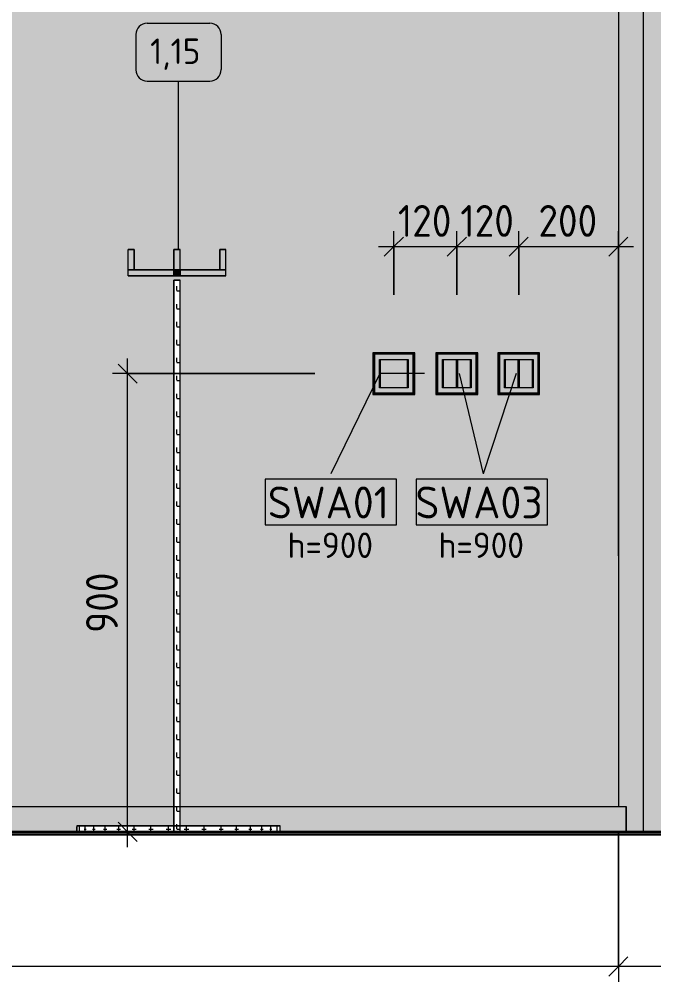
# Model space of a CAD drawing. Header units: millimetres. Extents: x 63432 to 177405, y -1987 to 27578.
# Drawn here: x 169459 to 170706, y 8105 to 9996 of the extents above; entities that cross this region are included whole.
import ezdxf

# ---------------------------------------------------------------- set-up
doc = ezdxf.new("R2010")
doc.units = ezdxf.units.MM
for name, color, linetype, lineweight in [('A-ANNO-DIMS', 7, 'Continuous', 9), ('A-ANNO-DIMS-25', 7, 'Continuous', 9), ('A-DOOR', 7, 'Continuous', 9), ('A-GENM-1', 7, 'Continuous', 9), ('A-GLAZ-CWMG', 7, 'Continuous', 9), ('A-WALL-PATT', 7, 'Continuous', 9), ('E-ELEC-FIXT-IDEN', 7, 'Continuous', 9), ('I-FURN', 7, 'Continuous', 9), ('I-FURN-IDEN', 7, 'Continuous', 9), ('I-WALL', 7, 'Continuous', 9), ('Электрические приборы', 7, 'Continuous', 9)]:
    doc.layers.add(name, color=color, linetype=linetype, lineweight=lineweight)
for name, color, linetype, lineweight, true_color in [('A-FLOR-1', 7, 'Continuous', 9, 0x787878), ('A-FLOR-FNSH-1', 7, 'Continuous', 30, 0x3c3c3c), ('I-FURN-10', 7, 'Continuous', 9, 0x9e9e9e), ('I-FURN-6', 7, 'Continuous', 9, 0xc0c0c0), ('I-FURN-79', 7, 'Continuous', 9, 0xd1d1d1), ('I-FURN-8', 7, 'Continuous', 9, 0xacacac), ('I-FURN-80', 7, 'Continuous', 9, 0xd9d9d9), ('I-FURN-9', 7, 'Continuous', 9, 0x949494)]:
    doc.layers.add(name, color=color, linetype=linetype, lineweight=lineweight, true_color=true_color)
doc.layers.add('I-FURN-7', color=7, linetype='Continuous', lineweight=9, true_color=0x7f7f7f, transparency=0.7)
doc.styles.add('GOST Common_6', font='GOST_Common.ttf', dxfattribs={"height": 50})
doc.styles.add('GOST Common_7', font='GOST_Common.ttf', dxfattribs={"height": 62.5})
doc.styles.add('ISOCPEUR_2', font='isocpeur.ttf', dxfattribs={"width": 0.9, "height": 62.5})
doc.styles.add('ISOCPEUR_3', font='isocpeur.ttf', dxfattribs={"width": 0.9, "height": 50})
doc.dimstyles.new('ISO-2_0_0_9К_Средний_округл2', dxfattribs={"dimscale": 304.8, "dimtxt": 49.799059, "dimasz": 0.123031, "dimexe": 0.098425, "dimexo": 0, "dimgap": 0, "dimtad": 1, "dimdec": 0, "dimrnd": 10, "dimzin": 0, "dimdsep": 46, "dimtxsty": 'ISOCPEUR_3', "dimblk1": 'OBLIQUE', "dimblk2": 'OBLIQUE', "dimsah": 1, "dimcen": 0.09, "dimdle": 0.098425, "dimazin": 0, "dimtfac": 1, "dimtdec": 4, "dimtix": 1, "dimtmove": 0, "dimatfit": 3, "dimfxl": 1, "dimtvp": 1, "dimtolj": 1, "dimtzin": 0, "dimarcsym": 2})
doc.dimstyles.new('ISO-2_5_0_9К_БОЛЬШОЙ_1', dxfattribs={"dimscale": 304.8, "dimtxt": 62.248823, "dimasz": 0.123031, "dimexe": 0.098425, "dimexo": 0.246063, "dimgap": 0, "dimtad": 1, "dimdec": 0, "dimrnd": 10, "dimzin": 0, "dimdsep": 46, "dimtxsty": 'ISOCPEUR_2', "dimblk1": 'OBLIQUE', "dimblk2": 'OBLIQUE', "dimsah": 1, "dimcen": 0.09, "dimdle": 0.098425, "dimazin": 0, "dimtfac": 1, "dimtdec": 4, "dimtix": 1, "dimtmove": 0, "dimatfit": 3, "dimfxl": 1, "dimtvp": 1, "dimtolj": 1, "dimtzin": 0, "dimarcsym": 2})
pattern_1 = [(0, (161.946, 0), (17.621, 17.621), [8.811, -26.432]), (90, (166.351, -4.405), (-17.621, 17.621), [8.811, -26.432])]

# ---------------------------------------------------------------- blocks, each defined once
blk = doc.blocks.new('FP_96-Развертка 3_12-6')
at = {"layer": 'I-FURN'}
for p, q in [((-74583.8, 8405.3), (-74583.3, 8405.3)), ((-74583.6, 8400.9), (-74583.6, 8409.7)), ((-74579.3, 8405.3), (-74577.2, 8405.3)), ((-74578.3, 8400.9), (-74578.3, 8409.7)), ((-74568.7, 8405.3), (-74565.1, 8405.3)), ((-74567, 8400.9), (-74567, 8409.7)), ((-74552.4, 8405.3), (-74547.4, 8405.3)), ((-74549.9, 8400.9), (-74549.9, 8409.7)), ((-74530.8, 8405.3), (-74524.7, 8405.3)), ((-74527.8, 8400.9), (-74527.8, 8409.7)), ((-74504.7, 8405.3), (-74497.6, 8405.3)), ((-74501.2, 8400.9), (-74501.2, 8409.7)), ((-74474.9, 8405.3), (-74466.9, 8405.3)), ((-74470.9, 8400.9), (-74470.9, 8409.7)), ((-74442.2, 8405.3), (-74433.7, 8405.3)), ((-74437.9, 8400.9), (-74437.9, 8409.7)), ((-74407.7, 8405.3), (-74398.9, 8405.3)), ((-74403.3, 8400.9), (-74403.3, 8409.7)), ((-74372.5, 8405.3), (-74363.7, 8405.3)), ((-74368.1, 8400.9), (-74368.1, 8409.7)), ((-74337.6, 8405.3), (-74329, 8405.3)), ((-74333.3, 8400.9), (-74333.3, 8409.7)), ((-74304.1, 8405.3), (-74296.1, 8405.3)), ((-74300.1, 8400.9), (-74300.1, 8409.7)), ((-74273.1, 8405.3), (-74265.9, 8405.3)), ((-74269.5, 8400.9), (-74269.5, 8409.7)), ((-74245.6, 8405.3), (-74239.3, 8405.3)), ((-74242.4, 8400.9), (-74242.4, 8409.7)), ((-74222.3, 8405.3), (-74217.2, 8405.3)), ((-74219.7, 8400.9), (-74219.7, 8409.7)), ((-74204, 8405.3), (-74200.3, 8405.3)), ((-74202.1, 8400.9), (-74202.1, 8409.7)), ((-74191.3, 8405.3), (-74189, 8405.3)), ((-74190.1, 8400.9), (-74190.1, 8409.7)), ((-74184.5, 8405.3), (-74183.8, 8405.3)), ((-74184.1, 8400.9), (-74184.1, 8409.7))]:
    blk.add_line(p, q, dxfattribs=at)
at = {"layer": 'I-FURN-6'}
for p, q in [((-74583.7, 8412), (-74583.7, 8400)), ((-74183.7, 8400), (-74183.7, 8412))]:
    blk.add_line(p, q, dxfattribs=at)
blk = doc.blocks.new('вешалка - 1_15-V95-Развертка 3_12-6')
at = {"layer": 'I-FURN'}
h = blk.add_hatch(dxfattribs=at)
h.set_pattern_fill('FP_57', color=256, style=0, pattern_type=2)
h.set_pattern_definition(pattern_1)
h.paths.add_polyline_path([(-74380.7, 8450), (-74380.7, 9483.6), (-74392.7, 9483.6), (-74392.7, 8450)])
h = blk.add_hatch(dxfattribs=at)
h.set_pattern_fill('FP_57', color=256, style=0, pattern_type=2)
h.set_pattern_definition(pattern_1)
h.paths.add_polyline_path([(-74392.7, 8412), (-74380.7, 8412), (-74380.7, 8450), (-74392.7, 8450)])
h = blk.add_hatch(dxfattribs=at)
h.set_pattern_fill('FP_57', color=256, style=0, pattern_type=2)
h.set_pattern_definition(pattern_1)
h.paths.add_polyline_path([(-74380.7, 8400), (-74380.7, 8412), (-74392.7, 8412), (-74392.7, 8400), (-74383.7, 8400)])
at = {"layer": 'I-FURN-7'}
for points in [[(-74470.7, 9504), (-74470.7, 9543.6), (-74482.7, 9543.6), (-74482.7, 9504)], [(-74380.7, 9504), (-74380.7, 9543.6), (-74392.7, 9543.6), (-74392.7, 9504)], [(-74290.7, 9504), (-74290.7, 9543.6), (-74302.7, 9543.6), (-74302.7, 9504)], [(-74470.7, 9492), (-74392.7, 9492), (-74392.7, 9504), (-74482.7, 9504), (-74482.7, 9492)], [(-74380.7, 9492), (-74380.7, 9504), (-74392.7, 9504), (-74392.7, 9492)], [(-74302.7, 9492), (-74290.7, 9492), (-74290.7, 9504), (-74380.7, 9504), (-74380.7, 9492)]]:
    blk.add_hatch(color=256, dxfattribs=at).paths.add_polyline_path(points)
at = {"layer": 'I-FURN-10'}
for p, q in [((-74380.7, 9543.6), (-74392.7, 9543.6)), ((-74392.7, 9543.6), (-74392.7, 9504)), ((-74380.7, 9504), (-74380.7, 9543.6)), ((-74482.7, 9504), (-74470.7, 9504)), ((-74470.7, 9504), (-74482.7, 9504)), ((-74380.7, 9504), (-74392.7, 9504)), ((-74392.7, 9504), (-74380.7, 9504)), ((-74392.7, 9492), (-74392.7, 9504)), ((-74392.7, 9492), (-74392.7, 9504)), ((-74380.7, 9504), (-74380.7, 9492)), ((-74380.7, 9492), (-74380.7, 9504)), ((-74302.7, 9504), (-74290.7, 9504)), ((-74290.7, 9504), (-74302.7, 9504))]:
    blk.add_line(p, q, dxfattribs=at)
at = {"layer": 'I-FURN-6'}
for p, q in [((-74482.7, 9543.6), (-74470.7, 9543.6)), ((-74482.7, 9504), (-74482.7, 9543.6)), ((-74470.7, 9543.6), (-74470.7, 9504)), ((-74392.7, 9543.6), (-74380.7, 9543.6)), ((-74392.7, 9543.6), (-74392.7, 9504)), ((-74380.7, 9504), (-74380.7, 9543.6)), ((-74302.7, 9543.6), (-74290.7, 9543.6)), ((-74302.7, 9504), (-74302.7, 9543.6)), ((-74290.7, 9504), (-74290.7, 9543.6)), ((-74470.7, 9504), (-74482.7, 9504)), ((-74482.7, 9504), (-74392.7, 9504)), ((-74482.7, 9492), (-74482.7, 9504)), ((-74392.7, 9492), (-74482.7, 9492)), ((-74380.7, 9504), (-74392.7, 9504)), ((-74392.7, 9504), (-74380.7, 9504)), ((-74392.7, 9504), (-74392.7, 9492)), ((-74380.7, 9492), (-74392.7, 9492)), ((-74380.7, 9504), (-74290.7, 9504)), ((-74380.7, 9492), (-74380.7, 9504)), ((-74290.7, 9492), (-74380.7, 9492)), ((-74290.7, 9504), (-74302.7, 9504)), ((-74290.7, 9492), (-74290.7, 9504)), ((-74392.7, 9483.6), (-74380.7, 9483.6)), ((-74392.7, 9483.6), (-74392.7, 8412)), ((-74380.7, 8412), (-74380.7, 9483.6)), ((-74583.7, 8412), (-74183.7, 8412))]:
    blk.add_line(p, q, dxfattribs=at)
at = {"layer": 'I-FURN-79'}
for p, q in [((-74380.7, 9483.6), (-74392.7, 9483.6)), ((-74392.7, 8412), (-74392.7, 9483.6)), ((-74380.7, 8412), (-74380.7, 9483.6)), ((-74392.7, 8412), (-74583.7, 8412)), ((-74392.7, 8412), (-74392.7, 8400)), ((-74359.6, 8412), (-74380.7, 8412)), ((-74380.7, 8400), (-74380.7, 8412)), ((-74335.9, 8412), (-74359.6, 8412)), ((-74290.8, 8412), (-74335.9, 8412)), ((-74251.1, 8412), (-74290.8, 8412)), ((-74219.1, 8412), (-74251.1, 8412)), ((-74206.6, 8412), (-74219.1, 8412)), ((-74196.7, 8412), (-74206.6, 8412)), ((-74185.2, 8412), (-74196.7, 8412)), ((-74183.7, 8412), (-74185.2, 8412))]:
    blk.add_line(p, q, dxfattribs=at)
at = {"layer": 'I-FURN-8'}
for p, q in [((-74470.7, 9543.6), (-74482.7, 9543.6)), ((-74482.7, 9504), (-74482.7, 9543.6)), ((-74470.7, 9504), (-74470.7, 9543.6)), ((-74392.7, 9543.6), (-74380.7, 9543.6)), ((-74380.7, 9543.6), (-74392.7, 9543.6)), ((-74392.7, 9504), (-74392.7, 9543.6)), ((-74392.7, 9504), (-74392.7, 9543.6)), ((-74380.7, 9504), (-74380.7, 9543.6)), ((-74380.7, 9504), (-74380.7, 9543.6)), ((-74290.7, 9543.6), (-74302.7, 9543.6)), ((-74302.7, 9543.6), (-74302.7, 9504)), ((-74290.7, 9504), (-74290.7, 9543.6)), ((-74482.7, 9492), (-74482.7, 9504)), ((-74482.7, 9492), (-74392.7, 9492)), ((-74392.7, 9504), (-74470.7, 9504)), ((-74392.7, 9492), (-74392.7, 9504)), ((-74392.7, 9492), (-74380.7, 9492)), ((-74302.7, 9504), (-74380.7, 9504)), ((-74380.7, 9492), (-74380.7, 9504)), ((-74380.7, 9492), (-74290.7, 9492)), ((-74290.7, 9492), (-74290.7, 9504))]:
    blk.add_line(p, q, dxfattribs=at)
at = {"layer": 'I-FURN-80'}
for p, q in [((-74380.7, 8412), (-74392.7, 8412)), ((-74392.7, 8400), (-74392.7, 8412)), ((-74380.7, 8400), (-74380.7, 8412))]:
    blk.add_line(p, q, dxfattribs=at)
at = {"layer": 'I-FURN-9'}
for p, q in [((-74392.7, 9504), (-74380.7, 9504)), ((-74380.7, 9504), (-74392.7, 9504))]:
    blk.add_line(p, q, dxfattribs=at)
at = {"layer": 'I-FURN-6'}
blk.add_blockref('FP_96-Развертка 3_12-6', (0, 0), dxfattribs=at)
blk = doc.blocks.new('Плинтус - Плинтус темный _ст_школа_-32864501-Развертка 3_12-6')
at = {"layer": 'A-GENM-1'}
h = blk.add_hatch(color=256, dxfattribs=at)
h.paths.add_polyline_path([(-73958.5, 8400), (-73504.5, 8400), (-73504.5, 8450), (-74380.7, 8450), (-74380.7, 8412), (-74183.7, 8412), (-74183.7, 8400)])
h.paths.add_polyline_path([(-79921, 8400), (-79454.6, 8400.1), (-79464.2, 8408.6), (-79469.7, 8422.3), (-79468.2, 8437.2), (-79464, 8450), (-79936, 8450), (-79936, 8400)])
h.paths.add_polyline_path([(-78981.5, 8400), (-78454.6, 8400.1), (-78464.2, 8408.6), (-78469.7, 8422.3), (-78468.2, 8437.2), (-78464, 8450), (-78976.1, 8450), (-78971.6, 8436.3), (-78970.3, 8422.2), (-78976.4, 8407.9), (-78985.3, 8400), (-78982, 8400)])
h.paths.add_polyline_path([(-74583.7, 8400), (-74583.7, 8412), (-74392.7, 8412), (-74392.7, 8450), (-75006.3, 8450), (-75006.3, 8412), (-74809.3, 8412), (-74809.3, 8400), (-74650.7, 8400)])
h.paths.add_polyline_path([(-77981.5, 8400), (-77454.6, 8400.1), (-77464.2, 8408.6), (-77469.7, 8422.3), (-77468.2, 8437.2), (-77464, 8450), (-77976.1, 8450), (-77971.6, 8436.3), (-77970.3, 8422.2), (-77976.2, 8408), (-77985.3, 8400), (-77982, 8400)])
h.paths.add_polyline_path([(-75209.3, 8400), (-75209.3, 8412), (-75018.3, 8412), (-75018.3, 8450), (-75707.6, 8450), (-75707.6, 8400), (-75343, 8400)])
h.paths.add_polyline_path([(-75732.6, 8400), (-75732.6, 8450), (-75976.1, 8450), (-75971.6, 8436.3), (-75970.3, 8422.2), (-75976.2, 8408), (-75985.3, 8400), (-75896.7, 8400)])
h.paths.add_polyline_path([(-76981.5, 8400), (-76454.6, 8400.1), (-76464.2, 8408.6), (-76469.7, 8422.3), (-76468.2, 8437.2), (-76464, 8450), (-76976.1, 8450), (-76971.6, 8436.3), (-76970.3, 8422.2), (-76976.2, 8408), (-76985.3, 8400), (-76982, 8400)])
h.paths.add_polyline_path([(-76173.6, 8407.7), (-76003.7, 8407.7), (-75997, 8409), (-75992.4, 8411.5), (-75988, 8416.1), (-75985.6, 8421.1), (-75984.7, 8427), (-75986, 8433.7), (-75991.6, 8450), (-76448.4, 8450), (-76454.4, 8432), (-76455.3, 8427), (-76454.3, 8420.7), (-76451.3, 8415.2), (-76447.5, 8411.4), (-76442.2, 8408.6), (-76436.3, 8407.7), (-76208.2, 8407.7)])
h.paths.add_polyline_path([(-79219.4, 8407.7), (-79003.7, 8407.7), (-78997, 8409), (-78992.4, 8411.5), (-78988, 8416.1), (-78985.6, 8421.1), (-78984.7, 8427), (-78986.3, 8434.5), (-78991.6, 8450), (-79448.4, 8450), (-79454.4, 8432), (-79455.3, 8427), (-79454.3, 8420.7), (-79451.3, 8415.2), (-79447.5, 8411.4), (-79442.2, 8408.6), (-79436.3, 8407.7), (-79254, 8407.7)])
h.paths.add_polyline_path([(-77281.2, 8407.7), (-77003.7, 8407.7), (-76997, 8409), (-76992.4, 8411.5), (-76988, 8416.1), (-76985.6, 8421.1), (-76984.7, 8427), (-76986.3, 8434.5), (-76991.6, 8450), (-77448.4, 8450), (-77454.4, 8432), (-77455.3, 8427), (-77454.2, 8420.6), (-77451.3, 8415.2), (-77447.5, 8411.4), (-77442.2, 8408.6), (-77436.3, 8407.7), (-77315.8, 8407.7)])
h.paths.add_polyline_path([(-78008, 8407.7), (-78003.7, 8407.7), (-77997, 8409), (-77992.4, 8411.5), (-77988, 8416.1), (-77985.6, 8421.1), (-77984.7, 8427), (-77986.3, 8434.5), (-77991.6, 8450), (-78448.4, 8450), (-78454.4, 8432), (-78455.3, 8427), (-78454.3, 8420.7), (-78451.3, 8415.2), (-78447.5, 8411.4), (-78442.2, 8408.6), (-78436.3, 8407.7), (-78042.6, 8407.7)])
for p, q in [((-75006.3, 8450), (-74392.7, 8450)), ((-74392.7, 8450), (-74380.7, 8450)), ((-74380.7, 8450), (-73504.5, 8450)), ((-73504.5, 8400), (-73504.5, 8450))]:
    blk.add_line(p, q, dxfattribs=at)
blk = doc.blocks.new('Плинтус - Плинтус темный _ст_школа_-32864502-Развертка 3_12-6')
at = {"layer": 'A-GENM-1'}
blk.add_line((-73504.5, 8450), (-73504.5, 8400), dxfattribs=at)
blk = doc.blocks.new('Switch1 - Svitch х2-27773486-Развертка 3_12-6')
at = {"layer": 'Электрические приборы'}
h = blk.add_hatch(color=256, dxfattribs=at)
h.paths.add_polyline_path([(-73877.8, 9259), (-73795.8, 9259), (-73795.8, 9341), (-73877.8, 9341), (-73877.8, 9262)])
h.paths.add_polyline_path([(-73876.8, 9260), (-73876.8, 9340), (-73796.8, 9340), (-73796.8, 9260), (-73874.8, 9260)])
blk.add_hatch(color=256, dxfattribs=at).paths.add_polyline_path([(-73798.8, 9262), (-73798.8, 9338), (-73874.8, 9338), (-73874.8, 9262), (-73864.8, 9272), (-73864.8, 9328), (-73808.8, 9328), (-73808.8, 9272)])
h = blk.add_hatch(color=256, dxfattribs=at)
h.paths.add_polyline_path([(-73837.8, 9262), (-73798.8, 9262), (-73808.8, 9272), (-73864.8, 9272), (-73874.8, 9262), (-73863.8, 9262)])
h.paths.add_polyline_path([(-73863.8, 9273), (-73809.8, 9273), (-73809.8, 9327), (-73863.8, 9327)])
for p, q in [((-73877.8, 9341), (-73877.8, 9259)), ((-73795.8, 9341), (-73877.8, 9341)), ((-73876.8, 9340), (-73796.8, 9340)), ((-73876.8, 9260), (-73876.8, 9340)), ((-73796.8, 9340), (-73796.8, 9260)), ((-73795.8, 9259), (-73795.8, 9341)), ((-73874.8, 9338), (-73874.8, 9262)), ((-73798.8, 9338), (-73874.8, 9338)), ((-73874.8, 9338), (-73874.8, 9262)), ((-73798.8, 9338), (-73874.8, 9338)), ((-73864.8, 9328), (-73808.8, 9328)), ((-73864.8, 9272), (-73864.8, 9328)), ((-73864.8, 9328), (-73808.8, 9328)), ((-73864.8, 9272), (-73864.8, 9328)), ((-73837.8, 9327), (-73863.8, 9327)), ((-73863.8, 9327), (-73863.8, 9273)), ((-73863.8, 9327), (-73863.8, 9273)), ((-73809.8, 9327), (-73863.8, 9327)), ((-73837.8, 9273), (-73837.8, 9327)), ((-73835.8, 9327), (-73835.8, 9273)), ((-73809.8, 9327), (-73835.8, 9327)), ((-73809.8, 9273), (-73809.8, 9327)), ((-73809.8, 9273), (-73809.8, 9327)), ((-73808.8, 9328), (-73808.8, 9272)), ((-73808.8, 9328), (-73808.8, 9272)), ((-73798.8, 9262), (-73798.8, 9338)), ((-73798.8, 9262), (-73798.8, 9338)), ((-73808.8, 9272), (-73864.8, 9272)), ((-73808.8, 9272), (-73864.8, 9272)), ((-73863.8, 9273), (-73837.8, 9273)), ((-73863.8, 9273), (-73809.8, 9273)), ((-73835.8, 9273), (-73809.8, 9273)), ((-73877.8, 9259), (-73795.8, 9259)), ((-73796.8, 9260), (-73876.8, 9260)), ((-73874.8, 9262), (-73798.8, 9262)), ((-73874.8, 9262), (-73798.8, 9262))]:
    blk.add_line(p, q, dxfattribs=at)
blk = doc.blocks.new('Switch1 - Svitch х1-27745830-Развертка 3_12-6')
at = {"layer": 'Электрические приборы'}
h = blk.add_hatch(color=256, dxfattribs=at)
h.paths.add_polyline_path([(-74001.6, 9259), (-73919.6, 9259), (-73919.6, 9341), (-74001.6, 9341), (-74001.6, 9262)])
h.paths.add_polyline_path([(-74000.6, 9260), (-74000.6, 9340), (-73920.6, 9340), (-73920.6, 9260), (-73998.6, 9260)])
h = blk.add_hatch(color=256, dxfattribs=at)
h.paths.add_polyline_path([(-73922.6, 9262), (-73922.6, 9338), (-73998.6, 9338), (-73998.6, 9262), (-73932.6, 9262)])
h.paths.add_polyline_path([(-73988.6, 9272), (-73988.6, 9328), (-73932.6, 9328), (-73932.6, 9272), (-73987.6, 9272)])
h.paths.add_polyline_path([(-73933.6, 9273), (-73933.6, 9327), (-73987.6, 9327), (-73987.6, 9273), (-73958.5, 9273)])
for p, q in [((-74001.6, 9341), (-74001.6, 9259)), ((-73919.6, 9341), (-74001.6, 9341)), ((-74000.6, 9340), (-73920.6, 9340)), ((-74000.6, 9260), (-74000.6, 9340)), ((-73920.6, 9340), (-73920.6, 9260)), ((-73919.6, 9259), (-73919.6, 9341)), ((-73998.6, 9338), (-73998.6, 9262)), ((-73922.6, 9338), (-73998.6, 9338)), ((-73988.6, 9328), (-73932.6, 9328)), ((-73988.6, 9272), (-73988.6, 9328)), ((-73987.6, 9327), (-73987.6, 9273)), ((-73933.6, 9327), (-73987.6, 9327)), ((-73933.6, 9273), (-73933.6, 9327)), ((-73932.6, 9328), (-73932.6, 9272)), ((-73922.6, 9262), (-73922.6, 9338)), ((-73932.6, 9272), (-73988.6, 9272)), ((-73987.6, 9273), (-73933.6, 9273)), ((-74001.6, 9259), (-73919.6, 9259)), ((-73920.6, 9260), (-74000.6, 9260)), ((-73998.6, 9262), (-73922.6, 9262))]:
    blk.add_line(p, q, dxfattribs=at)
blk = doc.blocks.new('Switch1 - Svitch х2-27451159-Развертка 3_12-6')
at = {"layer": 'Электрические приборы'}
h = blk.add_hatch(color=256, dxfattribs=at)
h.paths.add_polyline_path([(-73674.189967, 9259), (-73674.189967, 9341), (-73756.189967, 9341), (-73756.189967, 9259), (-73675.189967, 9259)])
h.paths.add_polyline_path([(-73675.189967, 9260), (-73755.189967, 9260), (-73755.189967, 9340), (-73675.189967, 9340), (-73675.189967, 9262)])
blk.add_hatch(color=256, dxfattribs=at).paths.add_polyline_path([(-73677.189967, 9262), (-73677.189967, 9338), (-73753.189967, 9338), (-73753.189967, 9262), (-73743.189967, 9272), (-73743.189967, 9328), (-73687.189967, 9328), (-73687.189967, 9272), (-73681.645146, 9266.455179)])
h = blk.add_hatch(color=256, dxfattribs=at)
h.paths.add_polyline_path([(-73677.189967, 9262), (-73687.189967, 9272), (-73743.189967, 9272), (-73753.189967, 9262), (-73681.645146, 9262)])
h.paths.add_polyline_path([(-73742.189967, 9273), (-73688.189967, 9273), (-73688.189967, 9327), (-73742.189967, 9327), (-73742.189967, 9324.032503)])
for p, q in [((-73674.189967, 9341), (-73756.189967, 9341)), ((-73756.189967, 9341), (-73756.189967, 9259)), ((-73755.189967, 9260), (-73755.189967, 9340)), ((-73755.189967, 9340), (-73675.189967, 9340)), ((-73675.189967, 9340), (-73675.189967, 9260)), ((-73674.189967, 9259), (-73674.189967, 9341)), ((-73677.189967, 9338), (-73753.189967, 9338)), ((-73753.189967, 9338), (-73753.189967, 9262)), ((-73677.189967, 9338), (-73753.189967, 9338)), ((-73753.189967, 9338), (-73753.189967, 9262)), ((-73743.189967, 9272), (-73743.189967, 9328)), ((-73743.189967, 9328), (-73687.189967, 9328)), ((-73743.189967, 9272), (-73743.189967, 9328)), ((-73743.189967, 9328), (-73687.189967, 9328)), ((-73716.189967, 9327), (-73742.189967, 9327)), ((-73742.189967, 9327), (-73742.189967, 9273)), ((-73688.189967, 9327), (-73742.189967, 9327)), ((-73742.189967, 9327), (-73742.189967, 9273)), ((-73716.189967, 9273), (-73716.189967, 9327)), ((-73714.189967, 9327), (-73714.189967, 9273)), ((-73688.189967, 9327), (-73714.189967, 9327)), ((-73688.189967, 9273), (-73688.189967, 9327)), ((-73688.189967, 9273), (-73688.189967, 9327)), ((-73687.189967, 9328), (-73687.189967, 9272)), ((-73687.189967, 9328), (-73687.189967, 9272)), ((-73677.189967, 9262), (-73677.189967, 9338)), ((-73677.189967, 9262), (-73677.189967, 9338)), ((-73687.189967, 9272), (-73743.189967, 9272)), ((-73687.189967, 9272), (-73743.189967, 9272)), ((-73742.189967, 9273), (-73716.189967, 9273)), ((-73742.189967, 9273), (-73688.189967, 9273)), ((-73714.189967, 9273), (-73688.189967, 9273)), ((-73756.189967, 9259), (-73674.189967, 9259)), ((-73675.189967, 9260), (-73755.189967, 9260)), ((-73753.189967, 9262), (-73677.189967, 9262)), ((-73753.189967, 9262), (-73677.189967, 9262))]:
    blk.add_line(p, q, dxfattribs=at)
blk = doc.blocks.new('Дверь_Витражная_остекление_ - В-18-32468702-Развертка 3_12-6')
at = {"layer": 'A-DOOR'}
h = blk.add_hatch(color=256, dxfattribs=at)
h.paths.add_polyline_path([(-73470, 8400), (-73430, 8400), (-73430, 10475), (-73470, 10475), (-73470, 8550)])
h.paths.add_polyline_path([(-72085, 8400), (-72045, 8400), (-72045, 10475), (-72085, 10475), (-72085, 8550)])
h.paths.add_polyline_path([(-72305, 10435), (-72265, 10435), (-72265, 10475), (-73250, 10475), (-73250, 10435), (-72665, 10435), (-72665, 10455), (-72305, 10455), (-72305, 10442.9)])
blk = doc.blocks.new('Прямоугольный импост - Импост структурный с накладкой - 160мм Темный-V97-Развертка 3_12-6')
at = {"layer": 'A-GLAZ-CWMG'}
blk.add_hatch(color=256, dxfattribs=at).paths.add_polyline_path([(-73504.5, 8400), (-73470, 8400), (-73470, 10525), (-73519, 10525), (-73519, 8450), (-73504.5, 8450)])
blk.add_line((-73470, 8400), (-73470, 10525), dxfattribs=at)
blk = doc.blocks.new('DIMBLOCK68-Развертка 3_12-6')
at = {"layer": 'A-ANNO-DIMS-25'}
for p, q in [((170636.1, 8400), (170636.1, 8105.4)), ((170636.1, 8135.4), (170636.1, 8400)), ((173324.6, 8400), (173324.6, 8105.4)), ((173324.6, 8135.4), (173324.6, 8400)), ((173324.6, 8135.4), (170636.1, 8135.4))]:
    blk.add_line(p, q, dxfattribs=at)
at = {"layer": 'A-ANNO-DIMS-25', "lineweight": 20}
for p, q in [((170636.1, 8135.4), (170654.9, 8154.2)), ((173324.6, 8135.4), (173343.4, 8154.2)), ((170636.1, 8135.4), (170617.4, 8116.7)), ((173324.6, 8135.4), (173305.9, 8116.7))]:
    blk.add_line(p, q, dxfattribs=at)
at = {"layer": 'A-ANNO-DIMS-25', "color": 0, "insert": (171917.2, 8200.8), "char_height": 50, "width": 151.696, "attachment_point": 1, "line_spacing_factor": 1.149209, "style": 'ISOCPEUR_3'}
blk.add_mtext('2690', dxfattribs=at)
blk = doc.blocks.new('_Oblique')
at = {"color": 0, "linetype": 'ByBlock', "lineweight": -2}
blk.add_line((-0.5, -0.5), (0.5, 0.5), dxfattribs=at)
blk = doc.blocks.new('DIMBLOCK69-Развертка 3_12-6')
at = {"layer": 'A-ANNO-DIMS-25'}
for p, q in [((164235.6, 8400), (164235.6, 8105.4)), ((164235.6, 8135.4), (164235.6, 8400)), ((170636.1, 8400), (170636.1, 8105.4)), ((170636.1, 8135.4), (170636.1, 8400)), ((170636.1, 8135.4), (164235.6, 8135.4))]:
    blk.add_line(p, q, dxfattribs=at)
at = {"layer": 'A-ANNO-DIMS-25', "lineweight": 20}
for p, q in [((164235.6, 8135.4), (164254.4, 8154.2)), ((170636.1, 8135.4), (170654.9, 8154.2)), ((164235.6, 8135.4), (164216.9, 8116.7)), ((170636.1, 8135.4), (170617.4, 8116.7))]:
    blk.add_line(p, q, dxfattribs=at)
at = {"layer": 'A-ANNO-DIMS-25', "color": 0, "insert": (167370.3, 8200.8), "char_height": 50, "width": 157.442, "attachment_point": 1, "line_spacing_factor": 1.149209, "style": 'ISOCPEUR_3'}
blk.add_mtext('6400', dxfattribs=at)
blk = doc.blocks.new('DIMBLOCK72-Развертка 3_12-6')
at = {"layer": 'A-ANNO-DIMS-25'}
for p, q in [((169672, 8370), (169672, 9330)), ((170040, 9300), (169642, 9300)), ((169672, 9300), (170040, 9300)), ((169720.5, 8400), (169642, 8400)), ((169672, 8400), (169720.5, 8400))]:
    blk.add_line(p, q, dxfattribs=at)
at = {"layer": 'A-ANNO-DIMS-25', "lineweight": 20}
for p, q in [((169672, 9300), (169653.2, 9318.8)), ((169672, 9300), (169690.7, 9281.2)), ((169672, 8400), (169653.2, 8418.7)), ((169672, 8400), (169690.7, 8381.2))]:
    blk.add_line(p, q, dxfattribs=at)
at = {"layer": 'A-ANNO-DIMS-25', "color": 0, "insert": (169590.3, 8790.7), "char_height": 62.5, "width": 142.215, "attachment_point": 1, "rotation": 90, "line_spacing_factor": 1.149209, "style": 'ISOCPEUR_2'}
blk.add_mtext('900', dxfattribs=at)
blk = doc.blocks.new('DIMBLOCK73-Развертка 3_12-6')
at = {"layer": 'A-ANNO-DIMS-25'}
for p, q in [((170195, 9455), (170195, 9579.5)), ((170318.8, 9455), (170318.8, 9579.5)), ((170165, 9549.5), (170318.8, 9549.5)), ((170195, 9549.5), (170195, 9455)), ((170318.8, 9549.5), (170318.8, 9455))]:
    blk.add_line(p, q, dxfattribs=at)
at = {"layer": 'A-ANNO-DIMS-25', "lineweight": 20}
for p, q in [((170195, 9549.5), (170213.8, 9568.3)), ((170318.8, 9549.5), (170337.5, 9568.3)), ((170195, 9549.5), (170176.3, 9530.8)), ((170318.8, 9549.5), (170300, 9530.8))]:
    blk.add_line(p, q, dxfattribs=at)
at = {"layer": 'A-ANNO-DIMS-25', "color": 0, "insert": (170203, 9631.2), "char_height": 62.5, "width": 129.286, "attachment_point": 1, "line_spacing_factor": 1.149209, "style": 'ISOCPEUR_2'}
blk.add_mtext('120', dxfattribs=at)
blk = doc.blocks.new('DIMBLOCK74-Развертка 3_12-6')
at = {"layer": 'A-ANNO-DIMS-25'}
for p, q in [((170318.8, 9455), (170318.8, 9579.5)), ((170440.4, 9455), (170440.4, 9579.5)), ((170318.8, 9549.5), (170440.4, 9549.5)), ((170318.8, 9549.5), (170318.8, 9455)), ((170440.4, 9549.5), (170440.4, 9455))]:
    blk.add_line(p, q, dxfattribs=at)
at = {"layer": 'A-ANNO-DIMS-25', "lineweight": 20}
for p, q in [((170318.8, 9549.5), (170337.5, 9568.3)), ((170440.4, 9549.5), (170459.2, 9568.3)), ((170318.8, 9549.5), (170300, 9530.8)), ((170440.4, 9549.5), (170421.7, 9530.8))]:
    blk.add_line(p, q, dxfattribs=at)
at = {"layer": 'A-ANNO-DIMS-25', "color": 0, "insert": (170325.7, 9631.2), "char_height": 62.5, "width": 129.286, "attachment_point": 1, "line_spacing_factor": 1.149209, "style": 'ISOCPEUR_2'}
blk.add_mtext('120', dxfattribs=at)
blk = doc.blocks.new('DIMBLOCK75-Развертка 3_12-6')
at = {"layer": 'A-ANNO-DIMS-25'}
for p, q in [((170440.4, 9455), (170440.4, 9579.5)), ((170636.1, 8942.2), (170636.1, 9579.5)), ((170440.4, 9549.5), (170666.1, 9549.5)), ((170440.4, 9549.5), (170440.4, 9455)), ((170636.1, 9549.5), (170636.1, 8942.2))]:
    blk.add_line(p, q, dxfattribs=at)
at = {"layer": 'A-ANNO-DIMS-25', "lineweight": 20}
for p, q in [((170440.4, 9549.5), (170459.2, 9568.3)), ((170636.1, 9549.5), (170654.9, 9568.3)), ((170440.4, 9549.5), (170421.7, 9530.8)), ((170636.1, 9549.5), (170617.4, 9530.8))]:
    blk.add_line(p, q, dxfattribs=at)
at = {"layer": 'A-ANNO-DIMS-25', "color": 0, "insert": (170479, 9631.2), "char_height": 62.5, "width": 142.215, "attachment_point": 1, "line_spacing_factor": 1.149209, "style": 'ISOCPEUR_2'}
blk.add_mtext('200', dxfattribs=at)
blk = doc.blocks.new('М_силовых электроприборов_РАЗВЕРТКИ - Типоразмер_примечание-27444908-Развертка 3_12-6')
at = {"layer": 'E-ELEC-FIXT-IDEN'}
for p, q in [((-73658.7, 9092.7), (-73917, 9092.7)), ((-73917, 9092.7), (-73917, 9002.7)), ((-73658.7, 9002.7), (-73658.7, 9092.7)), ((-73917, 9002.7), (-73658.7, 9002.7))]:
    blk.add_line(p, q, dxfattribs=at)
blk = doc.blocks.new('Марка_Мебель - В прямоуг_Balcon_Марка-25523697-Развертка 3_12-6')
at = {"layer": 'I-FURN-IDEN'}
for p, q in [((-75070.7, 9988.5), (-74947.9, 9988.5)), ((-75093.2, 9966), (-75093.2, 9896.9)), ((-74925.4, 9966), (-74925.4, 9897.1)), ((-75070.8, 9874.6), (-74947.9, 9874.6))]:
    blk.add_line(p, q, dxfattribs=at)
for centre, radius, start, end in [((-75070.7, 9966), 22.5, 90, 180), ((-74947.9, 9966), 22.5, 0, 90), ((-75070.8, 9896.9), 22.3, 180, 270), ((-74947.9, 9897.1), 22.5, 270, 0)]:
    blk.add_arc(centre, radius, start, end, dxfattribs=at)

msp = doc.modelspace()

# ---------------------------------------------------------------- hatches: boundary and pattern name
at = {"layer": 'A-FLOR-1'}
h = msp.add_hatch(color=256, dxfattribs=at)
h.paths.add_polyline_path([(159727.5, 8395), (172889.2, 8395), (172889.2, 8400), (159695.6, 8400), (159695.7, 8395), (159700.5, 8395)])
h.paths.add_polyline_path([(177372.5, 8395), (177375.6, 8395), (177375.6, 8400), (173762, 8400), (173762, 8395), (177326.9, 8395)])
at = {"layer": 'A-WALL-PATT'}
h = msp.add_hatch(color=256, dxfattribs=at)
h.paths.add_polyline_path([(170636.1, 8450), (170636.6, 8450), (170636.6, 13150), (170635.6, 13150), (170635.6, 8450)])
h.paths.add_polyline_path([(170636.6, 13200), (170636.6, 13230), (170635.6, 13230), (170635.6, 13200), (170636.2, 13200)])
h = msp.add_hatch(color=256, dxfattribs=at)
h.paths.add_polyline_path([(164234.6, 8450), (164691.8, 8450), (164825.3, 8839.5), (164732.4, 8839.5), (164732.4, 8852.2), (164829.6, 8852.2), (164893.8, 9039.4), (164693.9, 9039.4), (164693.9, 9052.1), (164950.4, 9052.1), (164960, 9050.6), (164969.1, 9046), (164975.8, 9039.4), (164980.9, 9029.1), (165041.6, 8852.2), (165075.3, 8852.2), (165075.3, 8840.4), (165077.8, 8840.7), (165088.5, 8844.9), (165096.1, 8849.9), (165103.5, 8857.9), (165108.4, 8866.3), (165111.4, 8876.2), (165126.5, 8961.9), (165120.2, 8963), (165158.2, 9178.8), (165164.5, 9177.4), (165151.3, 9102.6), (165163.8, 9100.4), (165123.2, 8872), (165120.1, 8861.3), (165113.4, 8849.8), (165103.5, 8839.6), (165093.2, 8832.9), (165080.8, 8828.3), (165067.6, 8826.8), (165050.3, 8826.8), (165179.7, 8450), (165691.8, 8450), (165825.3, 8839.5), (165732.4, 8839.5), (165732.4, 8852.2), (165829.6, 8852.2), (165893.8, 9039.4), (165693.9, 9039.4), (165693.9, 9052.1), (165950.4, 9052.1), (165960, 9050.6), (165969.1, 9046), (165975.8, 9039.4), (165980.9, 9029.1), (166041.6, 8852.2), (166075.3, 8852.2), (166075.3, 8840.4), (166078.4, 8840.9), (166088.5, 8844.9), (166096.1, 8849.9), (166103.5, 8857.9), (166108.4, 8866.3), (166111.4, 8876.2), (166126.5, 8961.9), (166120.2, 8963), (166158.2, 9178.8), (166164.5, 9177.4), (166151.3, 9102.6), (166163.8, 9100.4), (166123.2, 8872), (166120.1, 8861.3), (166113, 8849.4), (166103.5, 8839.6), (166093.2, 8832.9), (166080.8, 8828.3), (166067.6, 8826.8), (166050.3, 8826.8), (166179.7, 8450), (166691.8, 8450), (166825.3, 8839.5), (166732.4, 8839.5), (166732.4, 8852.2), (166829.6, 8852.2), (166893.8, 9039.4), (166693.9, 9039.4), (166693.9, 9052.1), (166950.4, 9052.1), (166960, 9050.6), (166969.1, 9046), (166975.8, 9039.4), (166980.7, 9029.9), (167041.6, 8852.2), (167075.3, 8852.2), (167075.3, 8840.4), (167077.8, 8840.7), (167088.5, 8844.9), (167096.1, 8849.9), (167103.5, 8857.9), (167108.4, 8866.3), (167111.4, 8876.2), (167126.5, 8961.9), (167120.2, 8963), (167158.2, 9178.8), (167164.5, 9177.4), (167151.3, 9102.6), (167163.8, 9100.4), (167123.2, 8872), (167120.1, 8861.3), (167113.4, 8849.8), (167103.5, 8839.6), (167093.2, 8832.9), (167080.8, 8828.3), (167067.6, 8826.8), (167050.3, 8826.8), (167179.7, 8450), (167691.8, 8450), (167825.3, 8839.5), (167732.4, 8839.5), (167732.4, 8852.2), (167829.6, 8852.2), (167893.8, 9039.4), (167693.9, 9039.4), (167693.9, 9052.1), (167950.4, 9052.1), (167960, 9050.6), (167969.1, 9046), (167975.8, 9039.4), (167980.9, 9029.1), (168041.6, 8852.2), (168075.3, 8852.2), (168075.3, 8840.4), (168077.8, 8840.7), (168088.5, 8844.9), (168096.1, 8849.9), (168103.5, 8857.9), (168108.4, 8866.3), (168111.4, 8876.2), (168126.5, 8961.9), (168120.2, 8963), (168158.2, 9178.8), (168164.5, 9177.4), (168151.3, 9102.6), (168163.8, 9100.4), (168123.2, 8872), (168120.1, 8861.3), (168113.4, 8849.8), (168103.5, 8839.6), (168093.2, 8832.9), (168080.8, 8828.3), (168067.6, 8826.8), (168050.3, 8826.8), (168179.7, 8450), (168423, 8450), (168423, 9500), (168448, 9500), (168448, 8450), (169137.3, 8450), (169137.3, 9483.6), (169149.3, 9483.6), (169149.3, 8450), (169762.9, 8450), (169762.9, 9483.6), (169774.9, 9483.6), (169774.9, 8450), (170635.6, 8450), (170635.6, 13150), (164234.6, 13150), (164234.6, 8479.4)])
h.paths.add_polyline_path([(164707.2, 8450), (165164, 8450), (165034.7, 8826.8), (164836.3, 8826.5), (164831.6, 8813.2), (164830.9, 8810.7), (164717.3, 8479.4)])
h.paths.add_polyline_path([(166164, 8450), (166034.7, 8826.8), (165836.3, 8826.5), (165831.6, 8813.2), (165830.9, 8810.7), (165707.2, 8450), (166147.6, 8450)])
h.paths.add_polyline_path([(166805.2, 8450), (167164, 8450), (167034.7, 8826.8), (166836.3, 8826.5), (166831.6, 8813.2), (166830.9, 8810.7), (166707.2, 8450), (166736, 8450)])
h.paths.add_polyline_path([(167843.5, 8450), (168164, 8450), (168034.7, 8826.8), (167836.3, 8826.5), (167831.6, 8813.2), (167830.9, 8810.7), (167707.2, 8450), (167774.3, 8450)])
h.paths.add_polyline_path([(165905.3, 8852.2), (166028.2, 8852.2), (165968.2, 9026.8), (165961.4, 9035.9), (165950.4, 9039.4), (165907.3, 9039.4), (165843.1, 8852.2), (165870.7, 8852.2)])
h.paths.add_polyline_path([(167843.1, 8852.2), (168028.2, 8852.2), (167968.2, 9026.8), (167961.4, 9035.9), (167950.4, 9039.4), (167907.3, 9039.4), (167843.5, 8853.6)])
h.paths.add_polyline_path([(164936.2, 8852.2), (165028.2, 8852.2), (164968.2, 9026.8), (164961.4, 9035.9), (164950.4, 9039.4), (164907.3, 9039.4), (164843.1, 8852.2), (164901.6, 8852.2)])
h.paths.add_polyline_path([(166863.3, 8852.2), (167028.2, 8852.2), (166968.2, 9026.8), (166961.4, 9035.9), (166950.4, 9039.4), (166907.3, 9039.4), (166843.1, 8852.2), (166858.3, 8852.2)])
h.paths.add_polyline_path([(166874.4, 9055.4), (166441.4, 9055.4), (166441.4, 9074.5), (167024.5, 9074.5), (167024.5, 9055.4), (166874.7, 9055.4)])
h.paths.add_polyline_path([(164975.7, 9055.4), (164441.4, 9055.4), (164441.4, 9074.5), (165024.5, 9074.5), (165024.5, 9055.4), (164975.8, 9055.4)])
h.paths.add_polyline_path([(168023.2, 9055.4), (167441.4, 9055.4), (167441.4, 9074.5), (168024.5, 9074.5), (168024.5, 9055.4)])
h.paths.add_polyline_path([(165766.9, 9055.4), (165441.4, 9055.4), (165441.4, 9074.5), (166024.5, 9074.5), (166024.5, 9055.4), (165836.1, 9055.4)])
h.paths.add_polyline_path([(170154, 9259), (170154, 9341), (170236, 9341), (170236, 9259), (170155, 9259)])
h.paths.add_polyline_path([(170277.8, 9259), (170277.8, 9341), (170359.8, 9341), (170359.8, 9259), (170278.8, 9259)])
h.paths.add_polyline_path([(170481.4, 9259), (170399.4, 9259), (170399.4, 9341), (170481.4, 9341), (170481.4, 9260)])
h.paths.add_polyline_path([(170155, 9260), (170235, 9260), (170235, 9340), (170155, 9340), (170155, 9262)])
h.paths.add_polyline_path([(170278.8, 9260), (170358.8, 9260), (170358.8, 9340), (170278.8, 9340), (170278.8, 9262)])
h.paths.add_polyline_path([(170480.4, 9260), (170480.4, 9340), (170400.4, 9340), (170400.4, 9260), (170478.4, 9260)])
h.paths.add_polyline_path([(170335.5, 9262), (170280.8, 9262), (170280.8, 9338), (170356.8, 9338), (170356.8, 9262), (170345.8, 9262)])
h.paths.add_polyline_path([(170197.1, 9262), (170157, 9262), (170157, 9338), (170233, 9338), (170233, 9262), (170222, 9262)])
h.paths.add_polyline_path([(170402.4, 9262), (170402.4, 9338), (170478.4, 9338), (170478.4, 9262), (170412.4, 9262)])
h.paths.add_polyline_path([(170412.4, 9272), (170468.4, 9272), (170468.4, 9328), (170412.4, 9328), (170412.4, 9273)])
h.paths.add_polyline_path([(170345.8, 9272), (170346.8, 9272), (170346.8, 9328), (170290.8, 9328), (170290.8, 9272), (170335.5, 9272)])
h.paths.add_polyline_path([(170168, 9272), (170223, 9272), (170223, 9328), (170167, 9328), (170167, 9272)])
h.paths.add_polyline_path([(170345.8, 9273), (170291.8, 9273), (170291.8, 9327), (170345.8, 9327), (170345.8, 9324)])
h.paths.add_polyline_path([(170467.4, 9273), (170413.4, 9273), (170413.4, 9327), (170467.4, 9327), (170467.4, 9324)])
h.paths.add_polyline_path([(170197.1, 9273), (170168, 9273), (170168, 9327), (170222, 9327), (170222, 9273)])
h.paths.add_polyline_path([(169762.9, 9492), (169672.9, 9492), (169672.9, 9543.6), (169684.9, 9543.6), (169684.9, 9504), (169762.9, 9504), (169762.9, 9543.6), (169774.9, 9543.6), (169774.9, 9504), (169852.9, 9504), (169852.9, 9543.6), (169864.9, 9543.6), (169864.9, 9492), (169774.9, 9492)])
h.paths.add_polyline_path([(169047.3, 9492), (169047.3, 9543.6), (169059.3, 9543.6), (169059.3, 9504), (169137.3, 9504), (169137.3, 9543.6), (169149.3, 9543.6), (169149.3, 9504), (169227.3, 9504), (169227.3, 9543.6), (169239.3, 9543.6), (169239.3, 9492), (169137.3, 9492)])

# ---------------------------------------------------------------- linework, layer by layer
at = {"layer": 'A-FLOR-FNSH-1'}
for p, q in [((177395.6, 8395), (159675.4, 8395)), ((173519.6, 8400), (159695.6, 8400))]:
    msp.add_line(p, q, dxfattribs=at)
at = {"layer": 'E-ELEC-FIXT-IDEN'}
for p, q in [((170167.2, 9300), (170071.3, 9103.3)), ((170255, 9300), (170167.2, 9300)), ((170323.4, 9300), (170370.4, 9103.3)), ((170435.2, 9300), (170370.4, 9103.3))]:
    msp.add_line(p, q, dxfattribs=at)
at = {"layer": 'I-FURN-IDEN'}
msp.add_line((169771.9, 9543.6), (169771.9, 9874.6), dxfattribs=at)
at = {"layer": 'I-WALL'}
msp.add_line((170636.6, 13150), (170636.6, 8450), dxfattribs=at)

# ---------------------------------------------------------------- block references
at = {"layer": 'A-DOOR'}
msp.add_blockref('Дверь_Витражная_остекление_ - В-18-32468702-Развертка 3_12-6', (244155.6, 0), dxfattribs=at)
at = {"layer": 'A-GENM-1'}
for name in ['Плинтус - Плинтус темный _ст_школа_-32864501-Развертка 3_12-6', 'Плинтус - Плинтус темный _ст_школа_-32864502-Развертка 3_12-6']:
    msp.add_blockref(name, (244155.6, 0), dxfattribs=at)
at = {"layer": 'A-GLAZ-CWMG'}
msp.add_blockref('Прямоугольный импост - Импост структурный с накладкой - 160мм Темный-V97-Развертка 3_12-6', (244155.6, 0), dxfattribs=at)
at = {"layer": 'E-ELEC-FIXT-IDEN'}
for p in [(243859.1, 0), (244155.6, 0)]:
    msp.add_blockref('М_силовых электроприборов_РАЗВЕРТКИ - Типоразмер_примечание-27444908-Развертка 3_12-6', p, dxfattribs=at)
at = {"layer": 'I-FURN-79'}
msp.add_blockref('вешалка - 1_15-V95-Развертка 3_12-6', (244155.6, 0), dxfattribs=at)
at = {"layer": 'I-FURN-IDEN'}
msp.add_blockref('Марка_Мебель - В прямоуг_Balcon_Марка-25523697-Развертка 3_12-6', (244781.2, 0), dxfattribs=at)
at = {"layer": 'Электрические приборы'}
for name in ['Switch1 - Svitch х1-27745830-Развертка 3_12-6', 'Switch1 - Svitch х2-27773486-Развертка 3_12-6', 'Switch1 - Svitch х2-27451159-Развертка 3_12-6']:
    msp.add_blockref(name, (244155.6, 0), dxfattribs=at)

# ---------------------------------------------------------------- texts
at = {"layer": 'E-ELEC-FIXT-IDEN', "attachment_point": 1}
for s, insert, char_height, width, style in [('SWA01', (169947.4, 9078.2), 62.5, 304.641, 'GOST Common_7'), ('SWA03', (170237.3, 9078.2), 62.5, 320.675, 'GOST Common_7'), ('h=900', (169986.1, 8987.9), 50, 220.464, 'GOST Common_6'), ('h=900', (170282.6, 8987.9), 50, 220.464, 'GOST Common_6')]:
    msp.add_mtext(s, dxfattribs=dict(at, insert=insert, char_height=char_height, width=width, style=style))
at = {"layer": 'I-FURN-IDEN', "insert": (169716.2, 9958.3), "char_height": 50, "width": 126.266, "attachment_point": 1, "style": 'GOST Common_6'}
msp.add_mtext('1,15', dxfattribs=at)

# ---------------------------------------------------------------- dimensions: what is measured, and where the dimension line sits
at = {"layer": 'A-ANNO-DIMS'}
for base, p1, p2, dimstyle, override, picture, middle in [((170318.8, 9549.5), (170195, 9380), (170318.8, 9380), 'ISO-2_5_0_9К_БОЛЬШОЙ_1', {"dimpost": '<>', "dimfxl": 123.758677}, 'DIMBLOCK73-Развертка 3_12-6', (170256.9, 9580.8)), ((170440.4, 9549.5), (170318.8, 9380), (170440.4, 9380), 'ISO-2_5_0_9К_БОЛЬШОЙ_1', {"dimpost": '<>', "dimfxl": 121.646243}, 'DIMBLOCK74-Развертка 3_12-6', (170379.6, 9580.8)), ((170636.1, 9549.5), (170440.4, 9380), (170636.1, 8867.2), 'ISO-2_5_0_9К_БОЛЬШОЙ_1', {"dimpost": '<>', "dimfxl": 548.838464}, 'DIMBLOCK75-Развертка 3_12-6', (170538.3, 9580.8)), ((164235.61767, 8135.44256), (170636.11766, 8400), (164235.61767, 8400), 'ISO-2_0_0_9К_Средний_округл2', {"dimpost": '<>', "dimfxl": 6400.499987}, 'DIMBLOCK69-Развертка 3_12-6', (167435.86767, 8160.44256)), ((170636.11766, 8135.44256), (173324.61767, 8400), (170636.11766, 8400), 'ISO-2_0_0_9К_Средний_округл2', {"dimpost": '<>', "dimfxl": 2688.500013}, 'DIMBLOCK68-Развертка 3_12-6', (171980.36767, 8160.44256))]:
    dim = msp.add_linear_dim(base=base, p1=p1, p2=p2, dimstyle=dimstyle, override=override, dxfattribs=at)
    dim.commit()
    dim.dimension.update_dxf_attribs({"geometry": picture, "text_midpoint": middle})
dim = msp.add_linear_dim(base=(169672, 9300), p1=(169645.5, 8400), p2=(170115, 9300), angle=90, dimstyle='ISO-2_5_0_9К_БОЛЬШОЙ_1', override={"dimpost": '<>', "dimfxl": 1015.127957}, dxfattribs=at)
dim.commit()
dim.dimension.update_dxf_attribs({"geometry": 'DIMBLOCK72-Развертка 3_12-6', "text_midpoint": (169640.7, 8850)})

doc.saveas('drawing.dxf')
